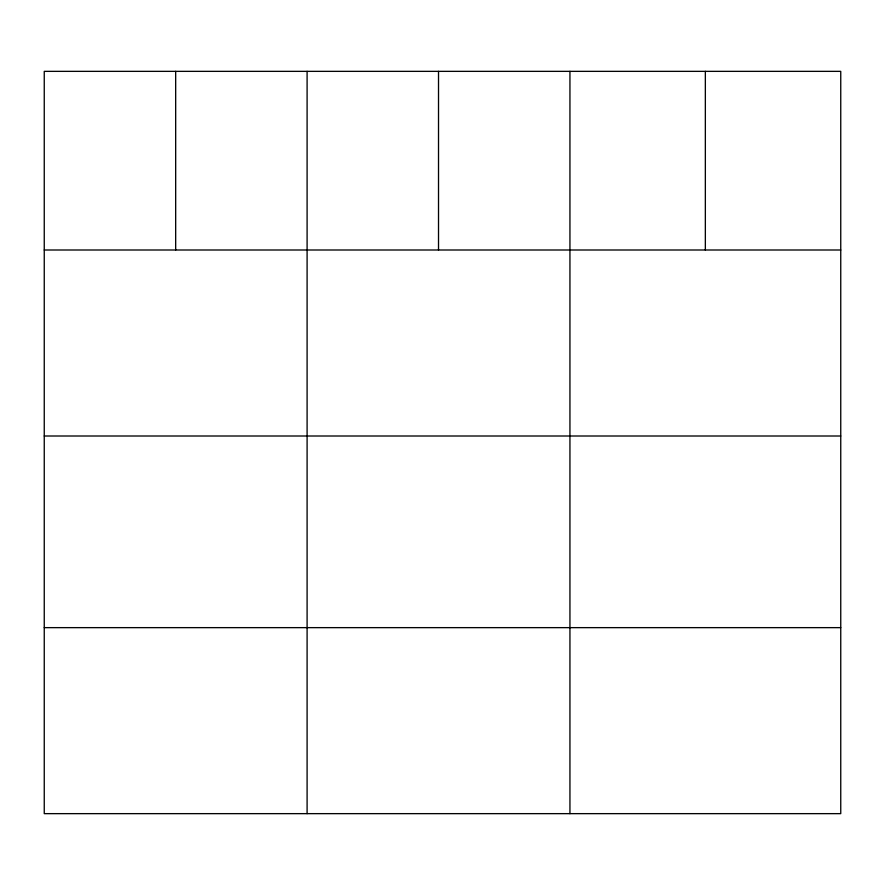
<?xml version="1.0" encoding="UTF-8"?>
<svg xmlns="http://www.w3.org/2000/svg" width="885" height="885" viewBox="0 0 885 885"><rect width="100%" height="100%" fill="white"/><g stroke="black" fill="none" stroke-linecap="round" stroke-linejoin="round"><path stroke-width="1.33" d="M840.75 250.001L840.75 813.647L44.25 813.647L44.25 71.353L840.75 71.353L840.75 250.001L44.25 250.001M44.25 436.006L840.75 436.006M44.25 627.642L840.75 627.642M705.345 71.353L705.345 250.001M569.94 71.353L569.94 813.647M438.517 71.353L438.517 250.001M307.095 71.353L307.095 813.647M175.673 71.353L175.673 250.001"/></g></svg>
